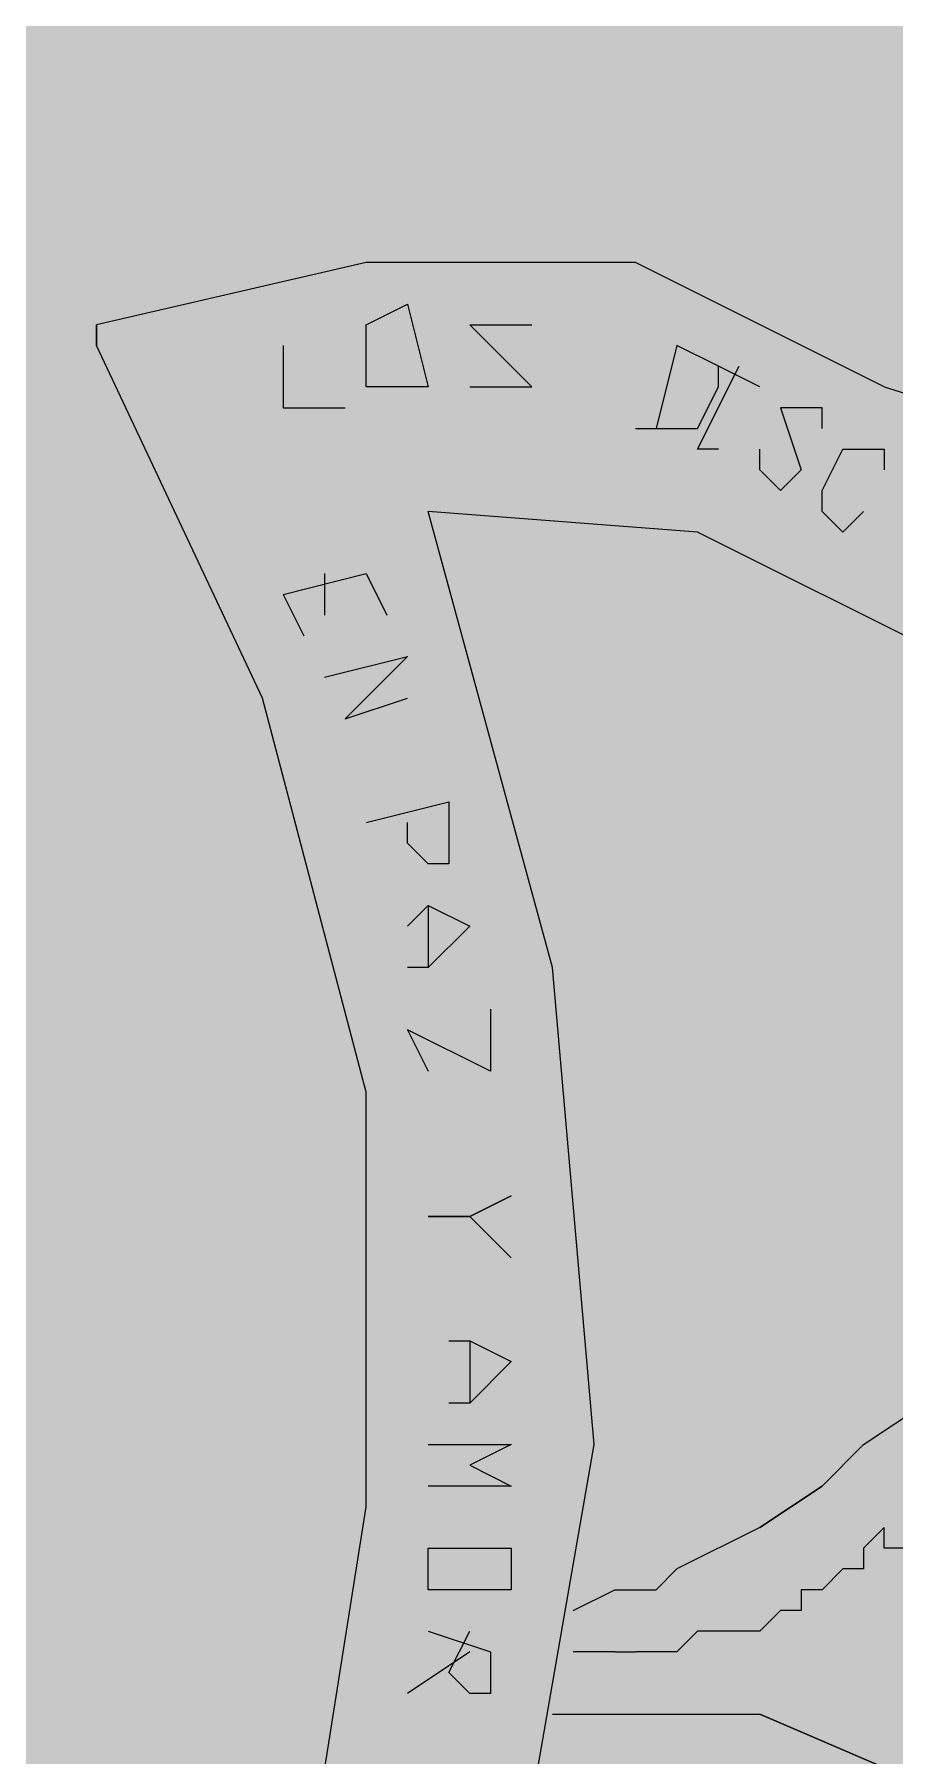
# Model space of a CAD drawing. Header units: inches. Extents: x 13.1 to 77.9, y 9.9 to 37.9.
# Drawn here: x 36.0827 to 36.2584, y 36.6511 to 37.0025 of the extents above; entities that cross this region are included whole.
import ezdxf

# ---------------------------------------------------------------- set-up
doc = ezdxf.new("R2010")
doc.units = ezdxf.units.IN
doc.header["$MEASUREMENT"] = 0
doc.layers.add('F_Layer01', color=7, linetype='Continuous')

# ---------------------------------------------------------------- blocks, each defined once
blk = doc.blocks.new('block 274')
at = {"layer": 'F_Layer01', "color": 18, "lineweight": 9, "true_color": 0x000000}
for points in [[(1.4767, -1.04563), (1.4259, -1.02023), (1.37087, -1.02023), (1.31584, -1.03293)], [(1.4767, -1.04563), (1.4259, -1.02023), (1.37087, -1.02023), (1.31584, -1.03293)], [(1.37087, -1.04563), (1.37087, -1.03293), (1.37934, -1.0287), (1.38357, -1.04563), (1.37087, -1.04563)], [(1.37087, -1.04563), (1.37087, -1.03293), (1.37934, -1.0287), (1.38357, -1.04563), (1.37087, -1.04563)], [(1.39204, -1.04563), (1.39627, -1.04563), (1.4005, -1.04563), (1.40474, -1.04563), (1.39204, -1.03293), (1.39627, -1.03293), (1.4005, -1.03293), (1.40474, -1.03293)], [(1.39204, -1.04563), (1.39627, -1.04563), (1.4005, -1.04563), (1.40474, -1.04563), (1.39204, -1.03293), (1.39627, -1.03293), (1.4005, -1.03293), (1.40474, -1.03293)], [(1.32854, -1.43087), (1.35817, -1.35467), (1.37087, -1.27423), (1.37087, -1.18957), (1.3497, -1.10913), (1.31584, -1.03717)], [(1.32854, -1.43087), (1.35817, -1.35467), (1.37087, -1.27423), (1.37087, -1.18957), (1.3497, -1.10913), (1.31584, -1.03717)], [(1.35394, -1.03716), (1.35394, -1.04987), (1.36664, -1.04987)], [(1.35394, -1.03717), (1.35394, -1.04987), (1.36664, -1.04987)], [(1.4259, -1.0541), (1.43437, -1.0541), (1.4386, -1.0541), (1.44284, -1.04563), (1.44284, -1.0414), (1.43437, -1.03717), (1.43014, -1.0541)], [(1.4259, -1.0541), (1.43437, -1.0541), (1.4386, -1.0541), (1.44284, -1.04563), (1.44284, -1.0414), (1.43437, -1.03717), (1.43014, -1.0541)], [(1.44284, -1.05833), (1.4386, -1.05833), (1.44707, -1.0414)], [(1.44284, -1.05833), (1.4386, -1.05833), (1.44707, -1.0414)], [(1.4513, -1.04563), (1.44284, -1.0414)], [(1.4513, -1.04563), (1.44284, -1.0414)], [(1.4767, -1.04563), (1.54444, -1.0668), (1.61217, -1.07527), (1.68414, -1.0668), (1.75187, -1.0414)], [(1.4767, -1.04563), (1.54444, -1.0668), (1.61217, -1.07527), (1.68414, -1.0668), (1.75187, -1.0414)], [(1.464, -1.0541), (1.464, -1.04987), (1.45554, -1.04987), (1.45977, -1.06257), (1.45554, -1.0668), (1.4513, -1.06257), (1.4513, -1.05833)], [(1.464, -1.0541), (1.464, -1.04987), (1.45554, -1.04987), (1.45977, -1.06257), (1.45554, -1.0668), (1.4513, -1.06257), (1.4513, -1.05833)], [(1.47247, -1.07103), (1.46824, -1.07527), (1.464, -1.07103), (1.464, -1.0668), (1.46824, -1.05833), (1.47247, -1.05833), (1.4767, -1.05833), (1.4767, -1.06257)], [(1.47247, -1.07103), (1.46824, -1.07527), (1.464, -1.07103), (1.464, -1.0668), (1.46824, -1.05833), (1.47247, -1.05833), (1.4767, -1.05833), (1.4767, -1.06257)], [(1.36664, -1.4478), (1.4005, -1.3589), (1.41744, -1.26153), (1.40897, -1.16417), (1.38357, -1.07103)], [(1.36664, -1.4478), (1.4005, -1.3589), (1.41744, -1.26153), (1.40897, -1.16417), (1.38357, -1.07103)], [(1.4894, -1.10067), (1.4386, -1.07527), (1.38357, -1.07103)], [(1.4894, -1.10067), (1.4386, -1.07527), (1.38357, -1.07103)], [(1.35394, -1.08797), (1.37087, -1.08373), (1.3751, -1.0922)], [(1.35394, -1.08797), (1.37087, -1.08373), (1.3751, -1.0922)], [(1.3624, -1.08373), (1.3624, -1.0922)], [(1.3624, -1.08373), (1.3624, -1.0922)], [(1.35394, -1.08797), (1.35817, -1.09643)], [(1.35394, -1.08797), (1.35817, -1.09643)], [(1.3624, -1.1049), (1.37934, -1.10067), (1.36664, -1.11337), (1.37934, -1.10913)], [(1.3624, -1.1049), (1.37934, -1.10067), (1.36664, -1.11337), (1.37934, -1.10913)], [(1.37087, -1.13453), (1.3878, -1.1303), (1.3878, -1.13877), (1.3878, -1.143), (1.38357, -1.143), (1.37934, -1.13877), (1.37934, -1.13453)], [(1.37087, -1.13453), (1.3878, -1.1303), (1.3878, -1.13877), (1.3878, -1.143), (1.38357, -1.143), (1.37934, -1.13877), (1.37934, -1.13453)], [(1.37934, -1.1557), (1.38357, -1.15147), (1.39204, -1.1557), (1.38357, -1.16417), (1.37934, -1.16417)], [(1.37934, -1.1557), (1.38357, -1.15147), (1.39204, -1.1557), (1.38357, -1.16417), (1.37934, -1.16417)], [(1.38357, -1.15147), (1.38357, -1.16417)], [(1.38357, -1.15147), (1.38357, -1.16417)], [(1.39627, -1.17263), (1.39627, -1.18533), (1.37934, -1.17687), (1.38357, -1.18533)], [(1.39627, -1.17263), (1.39627, -1.18533), (1.37934, -1.17687), (1.38357, -1.18533)], [(1.4005, -1.21073), (1.39204, -1.21497), (1.38357, -1.21497)], [(1.4005, -1.22343), (1.39204, -1.21497), (1.4005, -1.21073)], [(1.38357, -1.21497), (1.39204, -1.21497), (1.4005, -1.22343)], [(1.3878, -1.24037), (1.39204, -1.24037), (1.4005, -1.2446), (1.39204, -1.25307), (1.3878, -1.25307)], [(1.3878, -1.24037), (1.39204, -1.24037), (1.4005, -1.2446), (1.39204, -1.25307), (1.3878, -1.25307)], [(1.39204, -1.24037), (1.39204, -1.25307)], [(1.39204, -1.24037), (1.39204, -1.25307)], [(1.47247, -1.26153), (1.48517, -1.25307)], [(1.47247, -1.26153), (1.48517, -1.25307)], [(1.38357, -1.26153), (1.4005, -1.26153), (1.39204, -1.26577), (1.4005, -1.27), (1.38357, -1.27)], [(1.38357, -1.26153), (1.4005, -1.26153), (1.39204, -1.26577), (1.4005, -1.27), (1.38357, -1.27)], [(1.4513, -1.27847), (1.43437, -1.28693), (1.43014, -1.29117)], [(1.4513, -1.27847), (1.43437, -1.28693), (1.43014, -1.29117)], [(1.47247, -1.2827), (1.4767, -1.27847)], [(1.47247, -1.2827), (1.4767, -1.27847)], [(1.52327, -1.2954), (1.51904, -1.2954), (1.51904, -1.29117), (1.5148, -1.29117), (1.51057, -1.28693), (1.51057, -1.29117), (1.50634, -1.29117), (1.50634, -1.28693), (1.5021, -1.29117), (1.5021, -1.2954), (1.5021, -1.29963), (1.49364, -1.29963), (1.4894, -1.2954), (1.48517, -1.2954), (1.48094, -1.29117), (1.48094, -1.28693), (1.48094, -1.2827), (1.4767, -1.2827), (1.4767, -1.27847)], [(1.52327, -1.2954), (1.51904, -1.2954), (1.51904, -1.29117), (1.5148, -1.29117), (1.51057, -1.28693), (1.51057, -1.29117), (1.50634, -1.29117), (1.50634, -1.28693), (1.5021, -1.29117), (1.5021, -1.2954), (1.5021, -1.29963), (1.49364, -1.29963), (1.4894, -1.2954), (1.48517, -1.2954), (1.48094, -1.29117), (1.48094, -1.28693), (1.48094, -1.2827), (1.4767, -1.2827), (1.4767, -1.27847)], [(1.38357, -1.2827), (1.4005, -1.2827), (1.4005, -1.29117), (1.38357, -1.29117), (1.38357, -1.2827)], [(1.38357, -1.2827), (1.4005, -1.2827), (1.4005, -1.29117), (1.38357, -1.29117), (1.38357, -1.2827)], [(1.47247, -1.2827), (1.47247, -1.28693), (1.46824, -1.28693), (1.464, -1.29117), (1.45977, -1.29117), (1.45977, -1.2954), (1.45554, -1.2954), (1.4513, -1.29963), (1.44707, -1.29963), (1.4386, -1.29963), (1.43437, -1.30387), (1.43014, -1.30387), (1.4259, -1.30387)], [(1.47247, -1.2827), (1.47247, -1.28693), (1.46824, -1.28693), (1.464, -1.29117), (1.45977, -1.29117), (1.45977, -1.2954), (1.45554, -1.2954), (1.4513, -1.29963), (1.44707, -1.29963), (1.4386, -1.29963), (1.43437, -1.30387), (1.43014, -1.30387), (1.4259, -1.30387)], [(1.4132, -1.2954), (1.42167, -1.29117)], [(1.4132, -1.2954), (1.42167, -1.29117)], [(1.42167, -1.29117), (1.43014, -1.29117)], [(1.42167, -1.29117), (1.43014, -1.29117)], [(1.38357, -1.29963), (1.39627, -1.30387), (1.39627, -1.3081), (1.39627, -1.31233), (1.39204, -1.31233), (1.3878, -1.3081), (1.39204, -1.29963)], [(1.38357, -1.29963), (1.39627, -1.30387), (1.39627, -1.3081), (1.39627, -1.31233), (1.39204, -1.31233), (1.3878, -1.3081), (1.39204, -1.29963)], [(1.39204, -1.30387), (1.37934, -1.31233)], [(1.39204, -1.30387), (1.37934, -1.31233)], [(1.42167, -1.30387), (1.41744, -1.30387), (1.4132, -1.30387)], [(1.42167, -1.30387), (1.41744, -1.30387), (1.4132, -1.30387)], [(1.42167, -1.30387), (1.4259, -1.30387)], [(1.42167, -1.30387), (1.4259, -1.30387)], [(1.40897, -1.31657), (1.4513, -1.31657)], [(1.40897, -1.31657), (1.4513, -1.31657)]]:
    blk.add_lwpolyline(points, dxfattribs=at)
for points, knots in [([(1.31584, -1.03717), (1.31584, -1.03717), (1.31584, -1.03293), (1.31584, -1.03293), (1.31584, -1.03293), (1.31584, -1.03717), (1.31584, -1.03717)], [0, 0, 0, 0, 1, 1, 1, 2, 2, 2, 2]), ([(1.464, -1.27), (1.464, -1.27), (1.47247, -1.26153), (1.47247, -1.26153), (1.47247, -1.26153), (1.464, -1.27), (1.464, -1.27)], [0, 0, 0, 0, 1, 1, 1, 2, 2, 2, 2]), ([(1.4513, -1.27847), (1.4513, -1.27847), (1.464, -1.27), (1.464, -1.27), (1.464, -1.27), (1.4513, -1.27847), (1.4513, -1.27847)], [0, 0, 0, 0, 1, 1, 1, 2, 2, 2, 2]), ([(1.48094, -1.32927), (1.48094, -1.32927), (1.51057, -1.33773), (1.51057, -1.33773), (1.51057, -1.33773), (1.48094, -1.32927), (1.48094, -1.32927), (1.48094, -1.32927), (1.4513, -1.31657), (1.4513, -1.31657), (1.4513, -1.31657), (1.48094, -1.32927), (1.48094, -1.32927)], [0, 0, 0, 0, 1, 1, 1, 2, 2, 2, 3, 3, 3, 4, 4, 4, 4])]:
    blk.add_open_spline(points, degree=3, knots=knots, dxfattribs=at)

msp = doc.modelspace()

# ---------------------------------------------------------------- hatches: boundary and pattern name
at = {"layer": 'F_Layer01', "true_color": 0xcb6120}
h = msp.add_hatch(color=32, dxfattribs=at)
h.dxf.hatch_style = 2
h.paths.add_polyline_path([(48.13271, 35.96534), (35.7571, 35.96534), (35.7571, 37.40467), (48.13271, 37.40467)])

# ---------------------------------------------------------------- block references
at = {"layer": 'F_Layer01'}
msp.add_blockref('block 274', (34.77956, 37.97617), dxfattribs=at)

doc.saveas('drawing.dxf')
